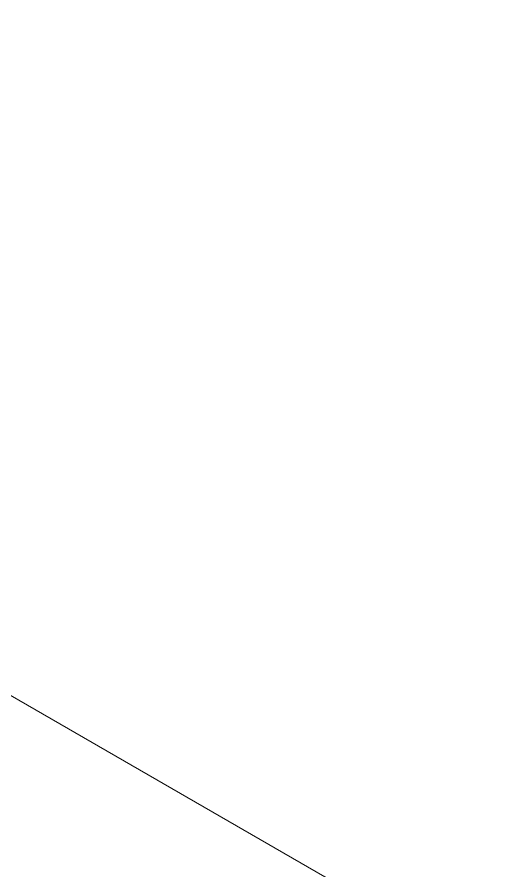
# Model space of a CAD drawing. Header units: millimetres. Extents: x 474.7 to 528.3, y 13.1 to 23.5.
# Drawn here: x 480.28579 to 480.29132, y 16.10887 to 16.11852 of the extents above; entities that cross this region are included whole.
import ezdxf

# ---------------------------------------------------------------- set-up
doc = ezdxf.new("R2010")
doc.units = ezdxf.units.MM
doc.header["$LTSCALE"] = 2.5
doc.layers.add('I-ARQ', color=8, linetype='Continuous')

msp = doc.modelspace()

# ---------------------------------------------------------------- linework, layer by layer
at = {"layer": 'I-ARQ', "lineweight": 5}
for points in [[(480.2988173, 16.0945109, 9.1462377), (480.2804002, 16.088054, 9.1553692), (480.2566547, 16.0899753, 9.152652), (480.2420219, 16.099106, 9.1397392), (480.2420219, 16.099106, 9.1397392), (480.227389, 16.1082376, 9.1268252), (480.2259135, 16.1220543, 9.1072855), (480.2384925, 16.1321545, 9.0930016)], [(480.3052229, 16.0995967, 9.1390453), (480.2896308, 16.0905946, 9.1517762), (480.2646814, 16.0900108, 9.1526018), (480.247879, 16.0982551, 9.1409426), (480.247879, 16.0982551, 9.1409426), (480.2310765, 16.1064993, 9.1292835), (480.22805, 16.1208089, 9.1090466), (480.2409233, 16.1311454, 9.0944286)], [(480.3047515, 16.0998688, 9.1386604), (480.2894758, 16.0910494, 9.151133), (480.2650583, 16.0904337, 9.1520036), (480.2485101, 16.0984513, 9.1406651), (480.2485101, 16.0984513, 9.1406651), (480.2319618, 16.106468, 9.1293278), (480.2287716, 16.1204577, 9.1095433), (480.2411626, 16.1306747, 9.0950943)], [(480.3025883, 16.1011178, 9.1368941), (480.2884347, 16.0929462, 9.1484505), (480.2658098, 16.092376, 9.1492569), (480.2504766, 16.0998039, 9.1387523), (480.2504766, 16.0998039, 9.1387523), (480.2351434, 16.1072326, 9.1282464), (480.2321877, 16.1201947, 9.1099153), (480.2436681, 16.1296616, 9.0965271)]]:
    msp.add_open_spline(points, degree=3, knots=[0, 0, 0, 0, 0.5, 0.5, 0.5, 0.5, 1, 1, 1, 1], dxfattribs=at)
msp.add_open_spline([(480.2806504, 16.1137836, 9.1189819), (480.2806504, 16.1137836, 9.1189819), (480.3025883, 16.1011178, 9.1368941), (480.3025883, 16.1011178, 9.1368941)], degree=3, dxfattribs=at)

doc.saveas('drawing.dxf')
